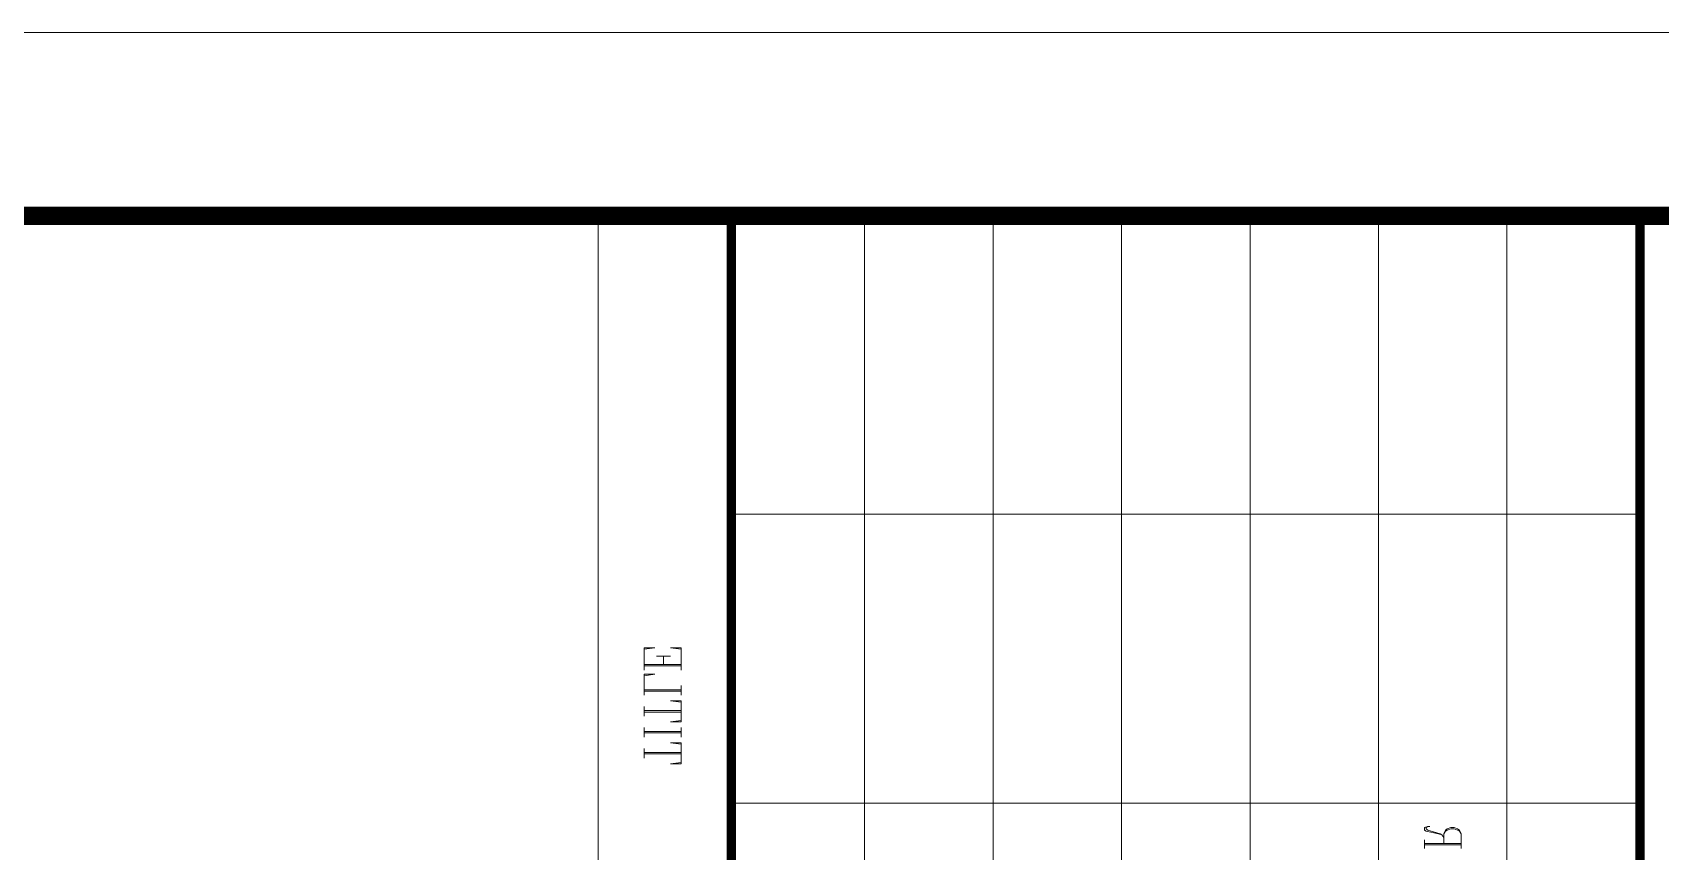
# Model space of a CAD drawing. Extents: x 1332633 to 1595679, y 264824 to 640777.
# Drawn here: x 1515325 to 1519759, y 327189 to 329421 of the extents above; entities that cross this region are included whole.
import ezdxf
from ezdxf.enums import TextEntityAlignment as Align

# ---------------------------------------------------------------- set-up
doc = ezdxf.new("R2010")
doc.units = 0
doc.header["$LTSCALE"] = 1000
doc.header["$MEASUREMENT"] = 0
doc.layers.add('_公共_图框', color=4, linetype='CONTINUOUS', lineweight=5)
doc.layers.add('A-Wall(建筑墙)', color=255, linetype='CONTINUOUS')
doc.styles.add('图框文字', font='SIMKAI.TTF')

# ---------------------------------------------------------------- blocks, each defined once
blk = doc.blocks.new('qqwqw')
at = {"layer": '_公共_图框'}
for p, q in [((-2100, 8812.5), (-2100, 6337.5)), ((-1312.5, 8812.5), (-1312.5, 6337.5)), ((-4500, 8450), (-500, 8450)), ((-2223.5, 8325.2), (-2183.7, 8325.2)), ((-2213.6, 8325.2), (-2213.6, 8225.1)), ((-2210.3, 8325.2), (-2210.3, 8225.1)), ((-2183.7, 8325.2), (-2173.6, 8320.4)), ((-2183.7, 8325.2), (-2177, 8320.4)), ((-2177, 8320.4), (-2173.6, 8315.6)), ((-2173.6, 8320.4), (-2170.3, 8315.6)), ((-2173.6, 8315.6), (-2170.3, 8306)), ((-2170.3, 8296.6), (-2173.6, 8287.1)), ((-2170.3, 8315.6), (-2167.1, 8306)), ((-2170.3, 8306), (-2170.3, 8296.6)), ((-2167.1, 8296.6), (-2170.3, 8287.1)), ((-2167.1, 8306), (-2167.1, 8296.6)), ((-2183.7, 8277.5), (-2210.3, 8277.5)), ((-2193.7, 8277.5), (-2187, 8272.7)), ((-2187, 8272.7), (-2183.7, 8267.9)), ((-2187, 8272.7), (-2183.7, 8263.1)), ((-2173.6, 8282.3), (-2183.7, 8277.5)), ((-2177, 8282.3), (-2183.7, 8277.5)), ((-2183.7, 8267.9), (-2173.6, 8234.6)), ((-2183.7, 8263.1), (-2177, 8229.8)), ((-2173.6, 8287.1), (-2177, 8282.3)), ((-2170.3, 8287.1), (-2173.6, 8282.3)), ((-2223.5, 8225.1), (-2200.4, 8225.1)), ((-2177, 8229.8), (-2173.6, 8225.1)), ((-2173.6, 8234.6), (-2170.3, 8229.8)), ((-2173.6, 8225.1), (-2167.1, 8225.1)), ((-2170.3, 8229.8), (-2167.1, 8229.8)), ((-2167.1, 8229.8), (-2163.6, 8234.6)), ((-2167.1, 8225.1), (-2163.6, 8234.6)), ((-2163.6, 8234.6), (-2163.6, 8239.4)), ((-4500, 8100), (-500, 8100)), ((-4500, 7750), (-500, 7750)), ((-4500, 7400), (-500, 7400)), ((-4500, 7050), (-500, 7050)), ((-4500, 6700), (-500, 6700)), ((-1992.9, 6200.3), (-1935.7, 6200.3)), ((-1992.9, 6171.6), (-1992.9, 6200.3)), ((-1989.1, 6200.3), (-1992.9, 6171.6)), ((-1966.1, 6200.3), (-1966.1, 6100.2)), ((-1962.5, 6200.3), (-1962.5, 6100.2)), ((-1935.7, 6171.6), (-1939.5, 6200.3)), ((-1935.7, 6200.3), (-1935.7, 6171.6)), ((-1920.5, 6200.3), (-1893.9, 6200.3)), ((-1909.1, 6200.3), (-1909.1, 6100.2)), ((-1905.2, 6200.3), (-1905.2, 6100.2)), ((-1878.6, 6200.3), (-1821.6, 6200.3)), ((-1878.6, 6171.6), (-1878.6, 6200.3)), ((-1874.8, 6200.3), (-1878.6, 6171.6)), ((-1852, 6200.3), (-1852, 6100.2)), ((-1848.2, 6200.3), (-1848.2, 6100.2)), ((-1821.6, 6171.6), (-1825.4, 6200.3)), ((-1821.6, 6200.3), (-1821.6, 6171.6)), ((-1806.3, 6200.3), (-1779.7, 6200.3)), ((-1794.8, 6200.3), (-1794.8, 6100.2)), ((-1791.1, 6200.3), (-1791.1, 6100.2)), ((-1737.7, 6200.3), (-1676.9, 6200.3)), ((-1726.3, 6200.3), (-1726.3, 6100.2)), ((-1722.4, 6200.3), (-1722.4, 6100.2)), ((-1699.6, 6171.6), (-1699.6, 6133.5)), ((-1676.9, 6171.6), (-1680.7, 6200.3)), ((-1676.9, 6200.3), (-1676.9, 6171.6)), ((-1749.2, 6128.9), (-1753.1, 6100.2)), ((-1749.2, 6100.2), (-1749.2, 6128.9)), ((-1722.4, 6152.6), (-1699.6, 6152.6)), ((-1676.9, 6128.9), (-1680.7, 6100.2)), ((-1676.9, 6100.2), (-1676.9, 6128.9)), ((-1977.6, 6100.2), (-1951, 6100.2)), ((-1920.5, 6100.2), (-1893.9, 6100.2)), ((-1863.3, 6100.2), (-1836.7, 6100.2)), ((-1806.3, 6100.2), (-1749.2, 6100.2)), ((-1737.7, 6100.2), (-1676.9, 6100.2)), ((-4500, 5975), (-500, 5975))]:
    blk.add_line(p, q, dxfattribs=at)
blk.add_lwpolyline([(-63075, 0), (0, 0), (0, 29700), (-63075, 29700)], close=True, dxfattribs=at)
at = {"layer": '_公共_图框', "const_width": 50}
blk.add_lwpolyline([(-61825, 500), (-500, 500), (-500, 29200), (-61825, 29200)], close=True, dxfattribs=at)
at = {"layer": '_公共_图框', "const_width": 25}
for points in [[(-4500, 8812.5), (-500, 8812.5)], [(-4500, 6337.5), (-500, 6337.5)]]:
    blk.add_lwpolyline(points, dxfattribs=at)
at = {"layer": '_公共_图框', "style": '图框文字'}
for tag, height, p in [('建设单位', 250, (-2500, 19150)), ('合作单位', 250, (-2527, 16841.6)), ('项目名称', 250, (-2500, 15150)), ('项目编号', 250, (-2500, 13150)), ('建筑', 175, (-1300, 2800)), ('方案深化', 175, (-1300, 2450)), ('1:100', 175, (-1300, 2100)), ('20090705', 175, (-1300, 1750)), ('图号', 175, (-1300, 1225))]:
    blk.add_attdef(tag, text='', height=height, dxfattribs=at).set_placement(p, align=Align.MIDDLE_CENTER)

msp = doc.modelspace()

# ---------------------------------------------------------------- block references
at = {"layer": 'A-Wall(建筑墙)', "xscale": -1, "rotation": 270}
msp.add_blockref('qqwqw', (1510891.4, 329420.9, 0), dxfattribs=at)

doc.saveas('drawing.dxf')
